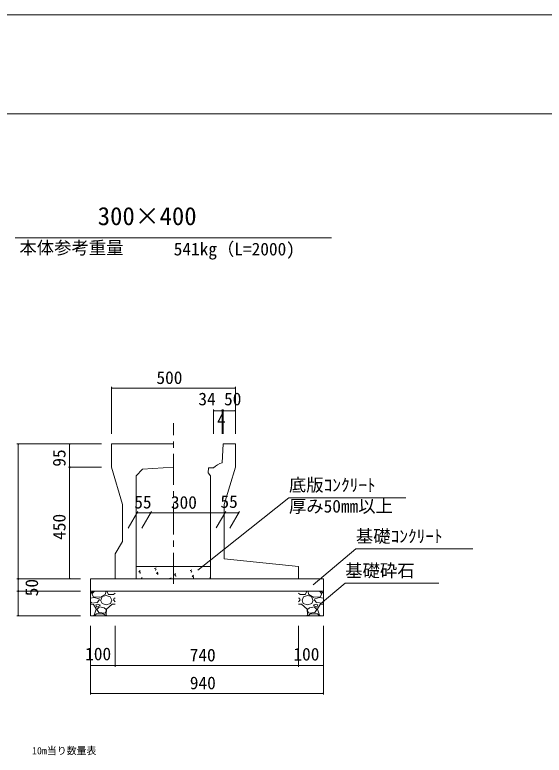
# Model space of a CAD drawing. Units: millimetres on the paper, scale 1:20. Extents: x 0 to 841, y 0 to 594.
# Drawn here: x 207.6 to 314.4, y 444.6 to 594 of the extents above; entities that cross this region are included whole.
import ezdxf
from ezdxf.enums import TextEntityAlignment as Align

# ---------------------------------------------------------------- set-up
doc = ezdxf.new("R2010")
doc.units = ezdxf.units.MM
doc.linetypes.add('USER1', pattern=[10, 6.25, -1.25, 1.25, -1.25])
for name, color, linetype, lineweight in [('D-STR-DIM（寸法）', 7, 'Continuous', 18), ('D-STR-HTXT（旗揚げ）', 4, 'Continuous', 18), ('D-STR-STRn（構造物）', 5, 'Continuous', 18), ('D-STR（構造物外形線）', 1, 'Continuous', 18), ('D-TTL(外枠）', 2, 'Continuous', 18), ('DEFPOINTS_2', 8, 'Continuous', 18), ('Frame', 1, 'Continuous', 18)]:
    doc.layers.add(name, color=color, linetype=linetype, lineweight=lineweight)
doc.layers.add('D-STR-TXT（文字）', color=7, linetype='Continuous')
doc.styles.add('ＭＳ ゴシック', font='')
doc.styles.get('ＭＳ ゴシック').set_extended_font_data('MS Gothic')

msp = doc.modelspace()

# ---------------------------------------------------------------- linework, layer by layer
at = {"layer": 'D-STR-DIM（寸法）'}
for p, q in [((227.128, 509.441), (227.128, 518.93)), ((227.128, 518.68), (227.278, 518.705)), ((227.128, 518.68), (227.148, 518.68)), ((227.278, 518.655), (227.128, 518.68)), ((227.148, 518.68), (252.108, 518.68)), ((251.978, 518.705), (252.128, 518.68)), ((252.128, 518.68), (251.978, 518.655)), ((252.128, 518.68), (252.108, 518.68)), ((252.128, 509.441), (252.128, 518.93)), ((247.738, 509.441), (247.738, 514.347)), ((247.738, 514.097), (247.888, 514.122)), ((247.738, 514.097), (247.758, 514.097)), ((247.888, 514.072), (247.738, 514.097)), ((247.758, 514.097), (249.433, 514.097)), ((249.303, 514.122), (249.453, 514.097)), ((249.453, 514.097), (249.303, 514.072)), ((249.453, 514.097), (249.433, 514.097)), ((249.453, 509.442), (249.453, 514.347)), ((249.453, 509.442), (249.453, 514.347)), ((249.453, 514.097), (249.603, 514.122)), ((249.453, 514.097), (249.473, 514.097)), ((249.603, 514.072), (249.453, 514.097)), ((249.633, 514.097), (249.473, 514.097)), ((249.503, 514.122), (249.653, 514.097)), ((249.653, 514.097), (249.503, 514.072)), ((249.653, 514.097), (249.633, 514.097)), ((249.653, 509.441), (249.653, 514.347)), ((249.653, 509.441), (249.653, 514.347)), ((249.653, 514.097), (249.803, 514.122)), ((249.653, 514.097), (249.673, 514.097)), ((249.803, 514.072), (249.653, 514.097)), ((249.673, 514.097), (252.108, 514.097)), ((251.978, 514.122), (252.128, 514.097)), ((252.128, 514.097), (251.978, 514.072)), ((252.128, 514.097), (252.108, 514.097)), ((252.128, 509.441), (252.128, 514.347)), ((225.128, 507.441), (208.081, 507.441)), ((208.306, 507.291), (208.331, 507.441)), ((208.331, 507.441), (208.331, 507.421)), ((208.331, 507.441), (208.356, 507.291)), ((208.331, 507.421), (208.331, 480.211)), ((225.128, 507.441), (218.442, 507.441)), ((218.667, 507.291), (218.692, 507.441)), ((218.692, 507.441), (218.692, 507.421)), ((218.692, 507.441), (218.717, 507.291)), ((218.692, 502.711), (218.692, 507.421)), ((225.128, 502.691), (218.442, 502.691)), ((225.128, 502.691), (218.442, 502.691)), ((218.692, 502.691), (218.667, 502.841)), ((218.667, 502.541), (218.692, 502.691)), ((218.717, 502.841), (218.692, 502.691)), ((218.692, 502.691), (218.692, 502.711)), ((218.692, 502.691), (218.692, 502.671)), ((218.692, 502.691), (218.717, 502.541)), ((218.692, 502.671), (218.692, 480.211)), ((230.533, 490.433), (232.45, 493.754)), ((232.305, 493.504), (232.455, 493.529)), ((232.305, 493.504), (232.325, 493.504)), ((232.455, 493.479), (232.305, 493.504)), ((235.035, 493.504), (232.325, 493.504)), ((233.283, 490.433), (235.2, 493.754)), ((233.283, 490.433), (235.2, 493.754)), ((234.905, 493.529), (235.055, 493.504)), ((235.055, 493.504), (234.905, 493.479)), ((235.055, 493.504), (235.035, 493.504)), ((235.055, 493.504), (235.205, 493.529)), ((235.055, 493.504), (235.075, 493.504)), ((235.205, 493.479), (235.055, 493.504)), ((235.075, 493.504), (250.016, 493.504)), ((248.283, 490.466), (250.181, 493.754)), ((248.283, 490.466), (250.181, 493.754)), ((249.886, 493.529), (250.036, 493.504)), ((250.036, 493.504), (249.886, 493.479)), ((250.036, 493.504), (250.016, 493.504)), ((250.036, 493.504), (250.186, 493.529)), ((250.036, 493.504), (250.056, 493.504)), ((250.186, 493.479), (250.036, 493.504)), ((250.056, 493.504), (252.785, 493.504)), ((251.033, 490.433), (252.95, 493.754)), ((252.655, 493.529), (252.805, 493.504)), ((252.805, 493.504), (252.655, 493.479)), ((252.805, 493.504), (252.785, 493.504)), ((220.878, 480.191), (208.081, 480.191)), ((220.878, 480.191), (208.081, 480.191)), ((208.331, 480.191), (208.306, 480.341)), ((208.306, 480.041), (208.331, 480.191)), ((208.356, 480.341), (208.331, 480.191)), ((208.331, 480.191), (208.331, 480.211)), ((208.331, 480.191), (208.331, 480.171)), ((208.331, 480.191), (208.356, 480.041)), ((208.331, 480.171), (208.331, 477.711)), ((220.878, 480.191), (218.442, 480.191)), ((218.692, 480.191), (218.667, 480.341)), ((218.717, 480.341), (218.692, 480.191)), ((218.692, 480.191), (218.692, 480.211)), ((220.878, 477.691), (208.081, 477.691)), ((220.878, 477.691), (208.081, 477.691)), ((208.331, 477.691), (208.306, 477.841)), ((208.306, 477.541), (208.331, 477.691)), ((208.356, 477.841), (208.331, 477.691)), ((208.331, 477.691), (208.331, 477.711)), ((208.331, 477.691), (208.331, 477.671)), ((208.331, 477.691), (208.356, 477.541)), ((208.331, 477.671), (208.331, 472.711)), ((220.878, 472.691), (208.081, 472.691)), ((208.331, 472.691), (208.306, 472.841)), ((208.356, 472.841), (208.331, 472.691)), ((208.331, 472.691), (208.331, 472.711)), ((222.878, 470.691), (222.878, 456.818)), ((222.878, 470.691), (222.878, 462.441)), ((227.878, 470.691), (227.878, 462.441)), ((227.878, 470.691), (227.878, 462.441)), ((264.878, 470.691), (264.878, 462.441)), ((264.878, 470.691), (264.878, 462.441)), ((269.878, 470.691), (269.878, 456.818)), ((269.878, 470.691), (269.878, 462.441)), ((222.878, 462.691), (223.028, 462.716)), ((222.878, 462.691), (222.898, 462.691)), ((223.028, 462.666), (222.878, 462.691)), ((222.898, 462.691), (227.858, 462.691)), ((227.728, 462.716), (227.878, 462.691)), ((227.878, 462.691), (227.728, 462.666)), ((227.878, 462.691), (227.858, 462.691)), ((227.878, 462.691), (228.028, 462.716)), ((227.878, 462.691), (227.898, 462.691)), ((228.028, 462.666), (227.878, 462.691)), ((227.898, 462.691), (264.858, 462.691)), ((264.728, 462.716), (264.878, 462.691)), ((264.878, 462.691), (264.728, 462.666)), ((264.878, 462.691), (264.858, 462.691)), ((264.878, 462.691), (265.028, 462.716)), ((264.878, 462.691), (264.898, 462.691)), ((265.028, 462.666), (264.878, 462.691)), ((264.898, 462.691), (269.858, 462.691)), ((269.728, 462.716), (269.878, 462.691)), ((269.878, 462.691), (269.728, 462.666)), ((269.878, 462.691), (269.858, 462.691)), ((222.878, 457.068), (223.028, 457.093)), ((222.878, 457.068), (222.898, 457.068)), ((223.028, 457.043), (222.878, 457.068)), ((222.898, 457.068), (269.858, 457.068)), ((269.728, 457.093), (269.878, 457.068)), ((269.878, 457.068), (269.728, 457.043)), ((269.878, 457.068), (269.858, 457.068))]:
    msp.add_line(p, q, dxfattribs=at)
at = {"layer": 'D-STR-HTXT（旗揚げ）'}
for p, q in [((207.736, 549), (271.52, 549)), ((244.572, 481.956), (262.922, 496.551)), ((286.52, 496.551), (262.922, 496.551)), ((267.784, 478.96), (276.429, 486.224)), ((300.028, 486.224), (276.429, 486.224)), ((269.195, 475.031), (274.279, 479.293)), ((293.142, 479.293), (274.279, 479.293))]:
    msp.add_line(p, q, dxfattribs=at)
at = {"layer": 'D-STR-STRn（構造物）', "color": 7, "linetype": 'USER1'}
msp.add_line((239.628, 479.146), (239.628, 511.596), dxfattribs=at)
at = {"layer": 'D-STR-STRn（構造物）', "color": 7}
for p, q in [((232.128, 482.691), (247.128, 482.691)), ((232.659, 481.57), (232.9, 481.857)), ((232.659, 481.57), (232.958, 481.544)), ((232.92, 481.265), (232.862, 481.579)), ((235.822, 482.289), (236.172, 482.424)), ((235.822, 482.289), (236.071, 482.122)), ((236.031, 481.845), (236.133, 482.147)), ((236.246, 481.256), (236.487, 481.543)), ((236.246, 481.256), (236.545, 481.23)), ((236.506, 480.952), (236.448, 481.265)), ((239.832, 480.942), (240.073, 481.229)), ((243.008, 481.889), (243.358, 482.023)), ((243.008, 481.889), (243.256, 481.721)), ((243.217, 481.444), (243.318, 481.746)), ((233.128, 480.191), (233.347, 480.419)), ((233.305, 480.191), (233.304, 480.197)), ((238.807, 480.276), (239.157, 480.411)), ((238.807, 480.276), (238.933, 480.191)), ((239.832, 480.942), (240.131, 480.916)), ((240.092, 480.638), (240.034, 480.951)), ((243.418, 480.628), (243.659, 480.916)), ((243.418, 480.628), (243.717, 480.602)), ((243.679, 480.324), (243.621, 480.638)), ((247.005, 480.315), (247.128, 480.461)), ((247.005, 480.315), (247.128, 480.304))]:
    msp.add_line(p, q, dxfattribs=at)
at = {"layer": 'D-STR-STRn（構造物）'}
for p, q in [((222.878, 480.191), (222.878, 472.691)), ((222.878, 480.191), (269.878, 480.191)), ((269.878, 480.191), (269.878, 472.691)), ((269.878, 480.191), (269.878, 472.691)), ((222.878, 477.691), (269.878, 477.691)), ((222.878, 477.256), (223.441, 477.691)), ((223.187, 477.139), (223.683, 477.691)), ((223.546, 476.536), (223.196, 477.136)), ((225.839, 476.985), (224.789, 476.435)), ((225.287, 476.589), (226.087, 476.839)), ((226.038, 477.689), (225.838, 476.989)), ((226.085, 476.839), (226.885, 476.539)), ((226.209, 477.691), (226.478, 477.051)), ((226.484, 477.036), (227.534, 476.986)), ((227.537, 476.993), (227.878, 477.256)), ((265.219, 476.993), (264.878, 477.256)), ((266.272, 477.036), (265.222, 476.986)), ((266.671, 476.839), (265.871, 476.539)), ((266.547, 477.691), (266.277, 477.051)), ((267.469, 476.589), (266.669, 476.839)), ((266.717, 477.689), (266.917, 476.989)), ((266.917, 476.985), (267.967, 476.435)), ((269.569, 477.139), (269.072, 477.691)), ((269.209, 476.536), (269.559, 477.136)), ((269.878, 477.256), (269.315, 477.691)), ((223.641, 476.383), (222.878, 476.303)), ((223.085, 475.305), (222.878, 475.531)), ((224.233, 475.392), (223.083, 475.292)), ((224.783, 476.449), (223.533, 476.549)), ((224.635, 476.142), (223.635, 476.392)), ((224.687, 475.889), (224.237, 475.389)), ((224.687, 475.886), (224.637, 476.136)), ((224.932, 475.89), (225.232, 475.19)), ((224.985, 475.889), (225.285, 476.589)), ((225.233, 475.185), (226.083, 474.935)), ((226.089, 474.936), (226.939, 475.186)), ((226.887, 476.537), (227.187, 475.887)), ((226.935, 475.191), (227.185, 475.891)), ((227.878, 475.531), (227.535, 475.905)), ((227.536, 475.89), (227.686, 476.29)), ((227.878, 476.303), (227.691, 476.283)), ((264.878, 476.303), (265.065, 476.283)), ((264.878, 475.531), (265.221, 475.905)), ((265.22, 475.89), (265.07, 476.29)), ((265.868, 476.537), (265.568, 475.887)), ((265.821, 475.191), (265.571, 475.891)), ((266.666, 474.936), (265.816, 475.186)), ((267.523, 475.185), (266.673, 474.935)), ((267.77, 475.889), (267.47, 476.589)), ((267.824, 475.89), (267.524, 475.19)), ((267.972, 476.449), (269.222, 476.549)), ((268.069, 475.886), (268.119, 476.136)), ((268.069, 475.889), (268.519, 475.389)), ((268.121, 476.142), (269.121, 476.392)), ((268.523, 475.392), (269.673, 475.292)), ((269.115, 476.383), (269.878, 476.303)), ((269.671, 475.305), (269.878, 475.531)), ((223.488, 474.984), (222.878, 475.035)), ((224.048, 474.092), (223.498, 474.992)), ((223.637, 472.837), (224.037, 474.087)), ((223.985, 474.939), (224.185, 474.439)), ((224.336, 475.087), (223.986, 474.937)), ((224.185, 474.44), (224.935, 474.89)), ((224.185, 473.991), (224.585, 473.391)), ((224.686, 474.489), (224.186, 473.989)), ((224.938, 474.89), (224.338, 475.09)), ((225.692, 474.342), (224.692, 474.492)), ((226.097, 473.978), (225.697, 474.328)), ((225.838, 473.24), (226.088, 473.69)), ((226.134, 474.041), (226.084, 472.991)), ((226.087, 473.689), (226.087, 473.989)), ((227.288, 475.089), (226.138, 474.039)), ((227.878, 475.035), (227.288, 475.084)), ((264.878, 475.035), (265.468, 475.084)), ((265.468, 475.089), (266.618, 474.039)), ((266.621, 474.041), (266.671, 472.991)), ((266.659, 473.978), (267.059, 474.328)), ((266.918, 473.24), (266.668, 473.69)), ((266.669, 473.689), (266.669, 473.989)), ((267.063, 474.342), (268.063, 474.492)), ((267.818, 474.89), (268.418, 475.09)), ((268.571, 474.44), (267.821, 474.89)), ((268.069, 474.489), (268.569, 473.989)), ((268.571, 473.991), (268.171, 473.391)), ((268.42, 475.087), (268.77, 474.937)), ((268.771, 474.939), (268.571, 474.439)), ((268.708, 474.092), (269.258, 474.992)), ((269.119, 472.837), (268.719, 474.087)), ((269.268, 474.984), (269.878, 475.035)), ((222.878, 472.691), (256.378, 472.691)), ((222.878, 472.691), (269.878, 472.691)), ((223.441, 472.691), (223.637, 472.843)), ((223.683, 472.691), (224.087, 473.139)), ((224.087, 473.139), (225.387, 473.139)), ((224.588, 473.387), (225.838, 473.237)), ((225.385, 473.15), (226.035, 472.7)), ((226.078, 473), (226.209, 472.691)), ((266.677, 473), (266.547, 472.691)), ((267.371, 473.15), (266.721, 472.7)), ((268.168, 473.387), (266.918, 473.237)), ((268.669, 473.139), (267.369, 473.139)), ((269.072, 472.691), (268.669, 473.139)), ((269.315, 472.691), (269.119, 472.843))]:
    msp.add_line(p, q, dxfattribs=at)
at = {"layer": 'D-STR（構造物外形線）'}
for p, q in [((227.128, 502.691), (227.128, 507.441)), ((227.128, 507.441), (239.628, 507.441)), ((249.653, 507.441), (252.128, 507.441)), ((252.128, 502.691), (252.128, 507.441)), ((227.128, 502.691), (229.378, 495.191)), ((232.128, 500.991), (233.376, 502.316)), ((233.376, 502.316), (239.628, 502.691)), ((249.878, 495.191), (252.128, 502.691)), ((232.128, 480.191), (232.128, 500.991)), ((246.617, 501.534), (247.128, 500.991)), ((247.128, 480.191), (247.128, 500.991)), ((229.378, 487.691), (229.378, 495.191)), ((249.878, 484.191), (249.878, 495.191)), ((227.878, 485.191), (229.378, 487.691)), ((227.878, 480.191), (227.878, 485.191)), ((249.878, 484.191), (264.878, 482.691)), ((264.878, 480.191), (264.878, 482.691)), ((227.878, 480.191), (232.128, 480.191)), ((227.878, 480.191), (232.128, 480.191)), ((247.128, 480.191), (251.378, 480.191)), ((247.128, 480.191), (264.878, 480.191))]:
    msp.add_line(p, q, dxfattribs=at)
at = {"layer": 'D-TTL(外枠）'}
msp.add_line((25, 574), (820, 574), dxfattribs=at)
at = {"layer": 'DEFPOINTS_2'}
msp.add_line((0, 594), (841, 594), dxfattribs=at)
at = {"layer": 'Frame'}
for p, q in [((249.653, 507.441), (249.453, 503.599)), ((246.738, 502.591), (246.617, 501.534)), ((246.738, 502.591), (247.738, 502.591))]:
    msp.add_line(p, q, dxfattribs=at)
msp.add_arc((250.557, 499.754), 4, 106.02569, 134.82262, dxfattribs=at)

# ---------------------------------------------------------------- texts
at = {"layer": 'D-STR-DIM（寸法）', "style": 'ＭＳ ゴシック'}
for s, p in [('500', (236.208, 518.73)), ('34', (244.66, 514.422)), ('50', (249.845, 514.422)), ('4', (248.425, 510.226)), ('55', (231.734, 493.614)), ('300', (239.126, 493.554)), ('55', (249.112, 493.718)), ('100', (221.833, 462.97)), ('100', (263.833, 462.92)), ('740', (242.913, 462.741)), ('940', (242.94, 457.118))]:
    msp.add_text(s, height=2.566, dxfattribs=at).set_placement(p, align=Align.BOTTOM_LEFT)
for s, p in [('95', (218.642, 502.81)), ('450', (218.642, 488.048)), ('50', (213.1, 476.658))]:
    msp.add_text(s, height=2.566, rotation=90, dxfattribs=at).set_placement(p, align=Align.BOTTOM_LEFT)
at = {"layer": 'D-STR-TXT（文字）', "style": 'ＭＳ ゴシック'}
for s, height, p in [('300×400', 3.666, (224.362, 550.449)), ('本体参考重量', 2.566, (208.567, 544.933)), ('541kg（L=2000)', 2.566, (239.687, 544.67)), ('底版ｺﾝｸﾘｰﾄ', 2.566, (262.922, 497.051)), ('厚み50mm以上', 2.566, (262.922, 492.779)), ('基礎ｺﾝｸﾘｰﾄ', 2.566, (276.429, 486.724)), ('基礎砕石', 2.566, (274.279, 479.793)), ('10m当り数量表', 1.466, (211.115, 444.312))]:
    msp.add_text(s, height=height, dxfattribs=at).set_placement(p, align=Align.BOTTOM_LEFT)

doc.saveas('drawing.dxf')
